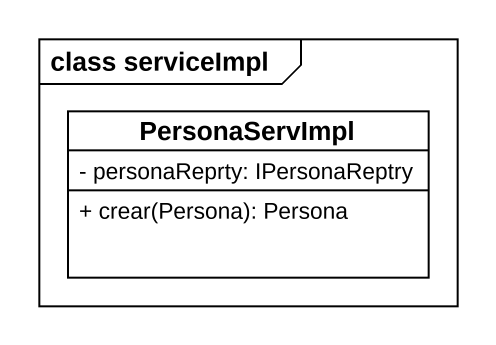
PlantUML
@startuml
mainframe class serviceImpl
hide circle
hide empty members
skinparam classAttributeIconSize 0
class PersonaServImpl {
  - personaReprty: IPersonaReptry
  + crear(Persona): Persona
}
@enduml
